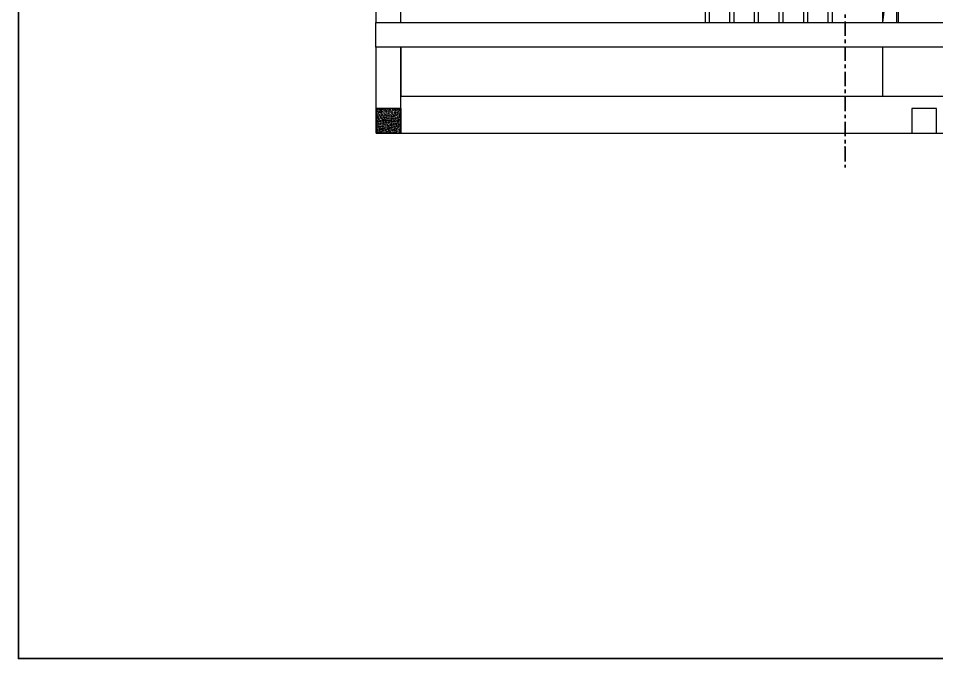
# Model space of a CAD drawing. Header units: millimetres. Extents: x 3774 to 718460, y -768339 to 192544.
# Drawn here: x 344157 to 355364, y -736064 to -728249 of the extents above; entities that cross this region are included whole.
import ezdxf
from ezdxf.enums import TextEntityAlignment as Align

# ---------------------------------------------------------------- set-up
doc = ezdxf.new("R2010")
doc.units = ezdxf.units.MM
doc.set_wipeout_variables(frame=1)
doc.linetypes.add('TA_GL_000.70000', pattern=[1.925, 0.7, -0.175, 0.175, -0.175, 0.7])
doc.linetypes.add('XKITLINE00', pattern=[0])
for name, color, linetype in [('000 - 0_SYM_DWG_GRID-BUBBLE_MAIN_COLOR_1', 7, 'Continuous'), ('000 - 0_SYM_DWG_GRIDLINE_MAIN_COLOR_1', 7, 'Continuous'), ('000 - 0_SYM_DWG_GRIDLINE_MAIN_COLOR_251', 7, 'Continuous'), ('000 - CONCRETE_COL_HATCH_', 7, 'Continuous'), ('000 - CONCRETE_COL_MAIN_COLOR_1', 7, 'Continuous'), ('000 - CONCRETE_COL_WIPEOUT_', 7, 'Continuous'), ('DIM', 7, 'Continuous')]:
    doc.layers.add(name, color=color, linetype=linetype)
doc.layers.add('Part', color=7, linetype='Continuous', lineweight=0)
doc.styles.add('ARIAL', font='arial.ttf')
doc.styles.add('TA', font='', dxfattribs={"height": 4.5})
doc.styles.get('TA').set_extended_font_data('Cordia New')

# ---------------------------------------------------------------- blocks, each defined once
blk = doc.blocks.new('W-1-PP19-ST-ENT2_20260406-084955_STANDARD_PAPER_BLOCK')
at = {"layer": 'DIM', "color": 7}
blk.add_lwpolyline([(775, 0), (0, 0), (0, 443.999987), (775, 443.999987)], close=True, dxfattribs=at)
blk = doc.blocks.new('*U5742')
at = {"layer": '000 - 0_SYM_DWG_GRIDLINE_MAIN_COLOR_1', "color": 7}
blk.add_line((20, 0), (15, 0), dxfattribs=at)
blk.add_circle((25, 0), 5, dxfattribs=at)
at = {"layer": '000 - 0_SYM_DWG_GRIDLINE_MAIN_COLOR_251', "color": 7, "linetype": 'ByBlock', "ltscale": 5}
blk.add_line((5, 0), (-245, 0), dxfattribs=at)
at = {"layer": '000 - 0_SYM_DWG_GRIDLINE_MAIN_COLOR_251', "color": 7}
for p in [(-240, 0), (0, 0)]:
    blk.add_point(p, dxfattribs=at)
at = {"color": 7, "style": 'TA', "flags": 1}
blk.add_attdef('LOCATION', (6, -6), '', height=4.5, rotation=270, dxfattribs=at)
at = {"layer": '000 - 0_SYM_DWG_GRID-BUBBLE_MAIN_COLOR_1', "color": 7, "style": 'ARIAL'}
blk.add_attdef('GRID-HEAD', text='', height=4, rotation=270, dxfattribs=at).set_placement((25, 0), align=Align.MIDDLE_CENTER)
blk = doc.blocks.new('W-1-PP19-SE-ENT3_20260407-084520_PP19_ENT3_MAIN_DIMS_PL')
at = {"layer": '000 - 0_SYM_DWG_GRIDLINE_MAIN_COLOR_251', "color": 7, "linetype": 'TA_GL_000.70000', "xscale": 50.0000000000001, "yscale": 50.0000000000001, "zscale": 50.0000000000001, "rotation": 90}
blk.add_blockref('*U5742', (0, 7503), dxfattribs=at).add_auto_attribs({'GRID-HEAD': '21'})
blk = doc.blocks.new('*A3123194')
at = {"layer": 'Part', "color": 7, "linetype": 'XKITLINE00', "lineweight": 0}
for p, q in [((1766.496, -122.816), (1813.568362, -122.816)), ((1766.496, -124.016027), (1766.496, -122.816)), ((1766.496, -126.416), (1816.4, -126.416)), ((1818.8, -126.416), (1837.04, -126.416))]:
    blk.add_line(p, q, dxfattribs=at)
blk = doc.blocks.new('*A3223204')
at = {"layer": 'Part', "color": 7, "linetype": 'XKITLINE00', "lineweight": 0}
for p, q in [((1817.999968, -100.815995), (1817.999968, -74.415992)), ((1820.559977, -74.415992), (1820.639977, -74.415992)), ((1833.439955, -74.415992), (1833.519954, -74.415992)), ((1844.480015, -74.415992), (1844.560015, -74.415992)), ((1846.160015, -74.415992), (1850.08, -74.415992)), ((1850.08, -115.616027), (1850.08, -74.415992)), ((1850.08, -122.816), (1850.08, -118.016027)), ((1821.568362, -122.816), (1850.08, -122.816))]:
    blk.add_line(p, q, dxfattribs=at)
blk = doc.blocks.new('*A3253207')
at = {"layer": 'Part', "color": 7, "linetype": 'XKITLINE00', "lineweight": 0}
for p, q in [((1816.399987, -102.416016), (1813.568362, -102.416016)), ((1813.568362, -115.615993), (1813.568362, -102.416016)), ((1813.572957, -115.615993), (1815.088528, -102.416016)), ((1815.088387, -115.615992), (1815.088387, -102.416016)), ((1815.088528, -115.615992), (1815.088528, -102.416016)), ((1817.999987, -102.416016), (1821.568362, -102.416016)), ((1821.568362, -115.615991), (1821.568362, -102.416016)), ((1813.568362, -122.816), (1813.568362, -118.015993)), ((1821.568362, -122.816), (1821.568362, -118.015991)), ((1813.568362, -122.816), (1821.568362, -122.816))]:
    blk.add_line(p, q, dxfattribs=at)
blk = doc.blocks.new('*A3763258')
at = {"layer": 'Part', "color": 7, "linetype": 'XKITLINE00', "lineweight": 0}
for p, q in [((1818.8, -124.016027), (1816.4, -124.016027)), ((1816.4, -124.016027), (1816.4, -126.416027)), ((1818.8, -126.416027), (1818.8, -124.016027)), ((1816.4, -126.416027), (1818.8, -126.416027))]:
    blk.add_line(p, q, dxfattribs=at)
blk = doc.blocks.new('*A3773259')
at = {"layer": 'Part', "color": 7, "linetype": 'XKITLINE00', "lineweight": 0}
for p, q in [((1766.496, -124.016027), (1764.096, -124.016027)), ((1764.096, -124.016027), (1764.096, -126.416027)), ((1766.496, -126.416027), (1766.496, -124.016027)), ((1764.096, -126.416027), (1766.496, -126.416027))]:
    blk.add_line(p, q, dxfattribs=at)
blk = doc.blocks.new('*A3783260')
at = {"layer": 'Part', "color": 7, "linetype": 'XKITLINE00', "lineweight": 0}
for p, q in [((1764.079998, -115.616), (1833.439996, -115.61599)), ((1764.079998, -118.016), (1764.079998, -115.616)), ((1833.439996, -115.61599), (1833.439997, -118.01599)), ((1833.439997, -118.01599), (1764.079998, -118.016))]:
    blk.add_line(p, q, dxfattribs=at)
blk = doc.blocks.new('*A3823264')
at = {"layer": 'Part', "color": 7, "linetype": 'XKITLINE00', "lineweight": 0}
for p, q in [((1796.24, -115.615995), (1796.24, -102.415995)), ((1796.64, -115.615995), (1796.64, -102.415995)), ((1798.64, -115.615995), (1798.64, -102.415995)), ((1799.04, -115.615995), (1799.04, -102.415995)), ((1801.04, -115.615995), (1801.04, -102.415995)), ((1801.44, -115.615995), (1801.44, -102.415995)), ((1803.44, -115.615995), (1803.44, -102.415995)), ((1803.84, -115.615995), (1803.84, -102.415995)), ((1805.84, -115.615995), (1805.84, -102.415995)), ((1806.24, -115.615995), (1806.24, -102.415995)), ((1808.24, -115.615995), (1808.24, -102.415995)), ((1808.64, -102.415995), (1814.928387, -102.415995)), ((1808.64, -115.615995), (1808.64, -102.415995)), ((1814.928387, -115.615995), (1814.928387, -102.415995))]:
    blk.add_line(p, q, dxfattribs=at)
blk = doc.blocks.new('*A3883270')
at = {"layer": 'Part', "color": 7, "linetype": 'XKITLINE00', "lineweight": 0}
for p, q in [((1766.495999, -118.016), (1766.496, -122.816)), ((1766.496, -122.816), (1813.568363, -122.816))]:
    blk.add_line(p, q, dxfattribs=at)
blk = doc.blocks.new('*A3893271')
at = {"layer": 'Part', "color": 7, "linetype": 'XKITLINE00', "lineweight": 0}
for p, q in [((1764.096, -115.616), (1764.096, -102.416027)), ((1766.496, -115.616), (1766.496, -102.416027)), ((1764.096, -124.016027), (1764.096, -118.016)), ((1766.496, -124.016027), (1766.496, -118.016))]:
    blk.add_line(p, q, dxfattribs=at)
blk = doc.blocks.new('*U7297')
at = {"color": 7}
blk.add_wipeout([(150, 150), (150, -150), (-150, -150), (-150, 150)], dxfattribs=at).dxf.layer = '000 - CONCRETE_COL_WIPEOUT_'
at = {"layer": '000 - CONCRETE_COL_HATCH_'}
h = blk.add_hatch(dxfattribs=at)
h.set_pattern_fill('AR-CONC', scale=0.1, style=0)
h.paths.add_polyline_path([(-150, -150), (-150, 150), (150, 150), (150, -150)])
at = {"layer": '000 - CONCRETE_COL_MAIN_COLOR_1', "color": 7}
blk.add_lwpolyline([(-150, -150), (-150, 150), (150, 150), (150, -150), (-150, -150)], close=True, dxfattribs=at)
blk = doc.blocks.new('W-1-PP19-SE-ENT3_20260407-084553_PP19_ENT3_LOPL')
at = {"color": 7, "lineweight": 0, "xscale": 125, "yscale": 125, "zscale": 125}
for name in ['*A3223204', '*A3893271', '*A3823264', '*A3253207', '*A3783260', '*A3883270', '*A3123194', '*A3773259', '*A3763258']:
    blk.add_blockref(name, (-226235, 11475), dxfattribs=at)
at = {"color": 7}
blk.add_blockref('*U7297', (-5573, -4177.00337), dxfattribs=at)

msp = doc.modelspace()

# ---------------------------------------------------------------- block references
at = {"color": 7}
msp.add_blockref('W-1-PP19-SE-ENT3_20260407-084520_PP19_ENT3_MAIN_DIMS_PL', (354246.645, -725322.382), dxfattribs=at)
at = {"layer": 'DIM', "color": 7, "xscale": 50, "yscale": 50, "zscale": 50}
msp.add_blockref('W-1-PP19-ST-ENT2_20260406-084955_STANDARD_PAPER_BLOCK', (344156.649, -736063.653), dxfattribs=at)

# ---------------------------------------------------------------- next in the draw order: block references
at = {"color": 7}
msp.add_blockref('W-1-PP19-SE-ENT3_20260407-084553_PP19_ENT3_LOPL', (354246.645, -725322.382), dxfattribs=at)

doc.saveas('drawing.dxf')
